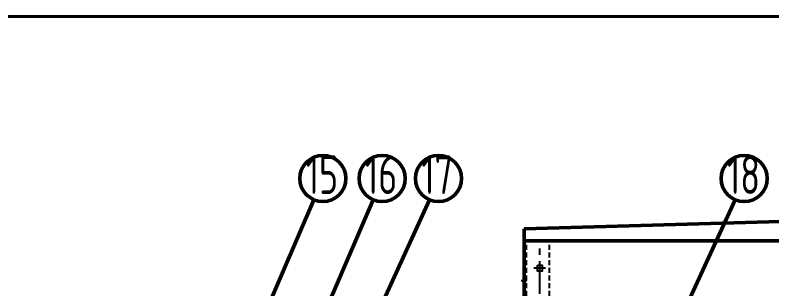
# Model space of a CAD drawing. Header units: millimetres. Extents: x 261789 to 272313, y -191856 to -185409.
# Drawn here: x 265518 to 267452, y -186320 to -185622 of the extents above; entities that cross this region are included whole.
import ezdxf

# ---------------------------------------------------------------- set-up
doc = ezdxf.new("R2010")
doc.units = ezdxf.units.MM
doc.header["$LTSCALE"] = 13
doc.linetypes.add('CENTERX2', pattern=[101.6, 63.5, -12.7, 12.7, -12.7])
doc.linetypes.add('DASHED', pattern=[0.75, 0.5, -0.25])
for name, color, linetype in [('1', 4, 'Continuous'), ('4虚线层', 6, 'DASHED'), ('粗实线', 4, 'Continuous')]:
    doc.layers.add(name, color=color, linetype=linetype)
doc.styles.add('pdm', font='gbenor.shx', dxfattribs={"width": 0.8, "bigfont": 'gbhzfs.shx'})

msp = doc.modelspace()

# ---------------------------------------------------------------- linework, layer by layer
at = {"layer": '1', "color": 1, "linetype": 'CENTERX2', "lineweight": -3, "ltscale": 0.1}
for p, q in [((266858.963, -187917.47), (266858.963, -186197.47)), ((266873.757, -186267.47), (266844.011, -186267.47)), ((266825.906, -186299.965), (266811.466, -186299.965))]:
    msp.add_line(p, q, dxfattribs=at)
at = {"layer": '1', "const_width": 7.598}
msp.add_lwpolyline([(262353.477, -191617.168), (270689.118, -191617.168), (270689.118, -185625.926), (262353.477, -185625.926), (262353.477, -191617.168)], dxfattribs=at)
at = {"layer": '4虚线层', "ltscale": 2}
for p, q in [((266824.963, -187917.47), (266824.963, -186197.47)), ((266883.963, -187917.47), (266883.963, -186197.47))]:
    msp.add_line(p, q, dxfattribs=at)
at = {"layer": '粗实线', "lineweight": 50}
for p, q in [((266281.292, -186092.853), (266141.85, -186416.948)), ((266576.781, -186092.853), (266235.963, -186836.573)), ((266432.761, -186092.853), (266293.319, -186416.948)), ((267357.872, -186092.853), (267096.569, -186663.06)), ((266818.963, -186167.47), (267503.963, -186147.47)), ((266818.963, -186367.47), (266818.963, -186167.47)), ((266818.963, -186197.47), (267503.963, -186197.47))]:
    msp.add_line(p, q, dxfattribs=at)
at = {"layer": '粗实线', "lineweight": 30}
for p, q in [((266816.963, -186327.965), (266816.963, -186269.965)), ((266818.963, -186327.965), (266818.963, -186269.965)), ((266818.963, -186319.965), (266816.963, -186319.965))]:
    msp.add_line(p, q, dxfattribs=at)
at = {"layer": '粗实线'}
msp.add_lwpolyline([(266852.963, -186259.47), (266864.963, -186259.47), (266864.963, -186275.47), (266852.963, -186275.47)], close=True, dxfattribs=at)
at = {"layer": '粗实线', "lineweight": 50}
for centre in [(266304.556, -186038.782), (266456.025, -186038.782), (266600.045, -186038.782), (267381.136, -186038.782)]:
    msp.add_circle(centre, 58.863, dxfattribs=at)

# ---------------------------------------------------------------- texts
at = {"layer": '粗实线', "lineweight": 50, "style": 'pdm', "width": 0.8}
for s, p in [('15', (266261.076, -186078.196)), ('16', (266412.545, -186078.196)), ('17', (266556.565, -186078.196)), ('18', (267337.657, -186078.196))]:
    msp.add_text(s, height=98.3509, dxfattribs=at).set_placement(p)

doc.saveas('drawing.dxf')
